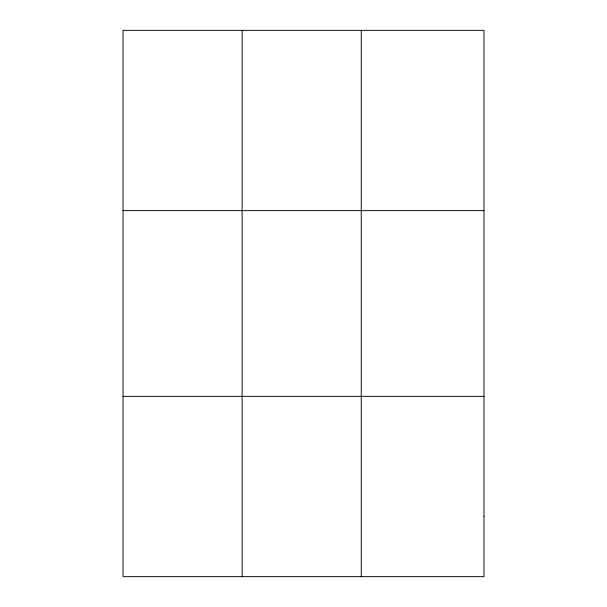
<?xml version="1.0" encoding="UTF-8"?>
<svg xmlns="http://www.w3.org/2000/svg" width="607" height="607" viewBox="0 0 607 607"><rect width="100%" height="100%" fill="white"/><g stroke="black" fill="none" stroke-linecap="round" stroke-linejoin="round"><path stroke-width="0.91" d="M242.14 576.65L242.14 30.35M361.248 576.65L361.248 30.35M123.024 210.629L483.976 210.629M123.024 396.371L483.976 396.371M483.976 516.557L483.976 576.65L123.024 576.65L123.024 30.35L483.976 30.35L483.976 516.557"/></g></svg>
